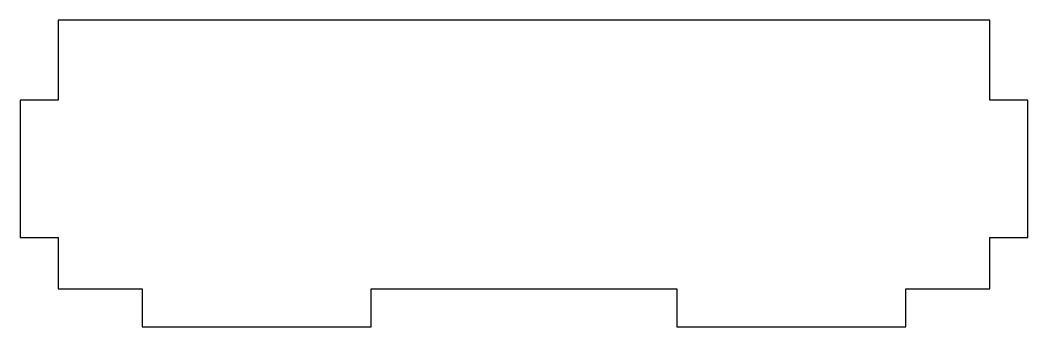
# Model space of a CAD drawing. Header units: millimetres. Extents: x -33 to 33, y 14.2 to 34.3.
import ezdxf

# ---------------------------------------------------------------- set-up
doc = ezdxf.new("R2010")
doc.units = ezdxf.units.MM
doc.layers.get('0').update_dxf_attribs({"linetype": 'CONTINUOUS'})

msp = doc.modelspace()

# ---------------------------------------------------------------- linework, layer by layer
msp.add_lwpolyline([(-30.498, 20.035), (-30.498, 16.685), (-24.998, 16.685), (-24.998, 14.185), (-9.998, 14.185), (-9.998, 16.685), (10.002, 16.685), (10.002, 14.185), (25.002, 14.185), (25.002, 16.685), (30.502, 16.685), (30.502, 20.035), (33.002, 20.035), (33.002, 29.035), (30.502, 29.035), (30.502, 34.285), (-30.498, 34.285), (-30.498, 29.035), (-32.998, 29.035), (-32.998, 20.035)], close=True)

doc.saveas('drawing.dxf')
